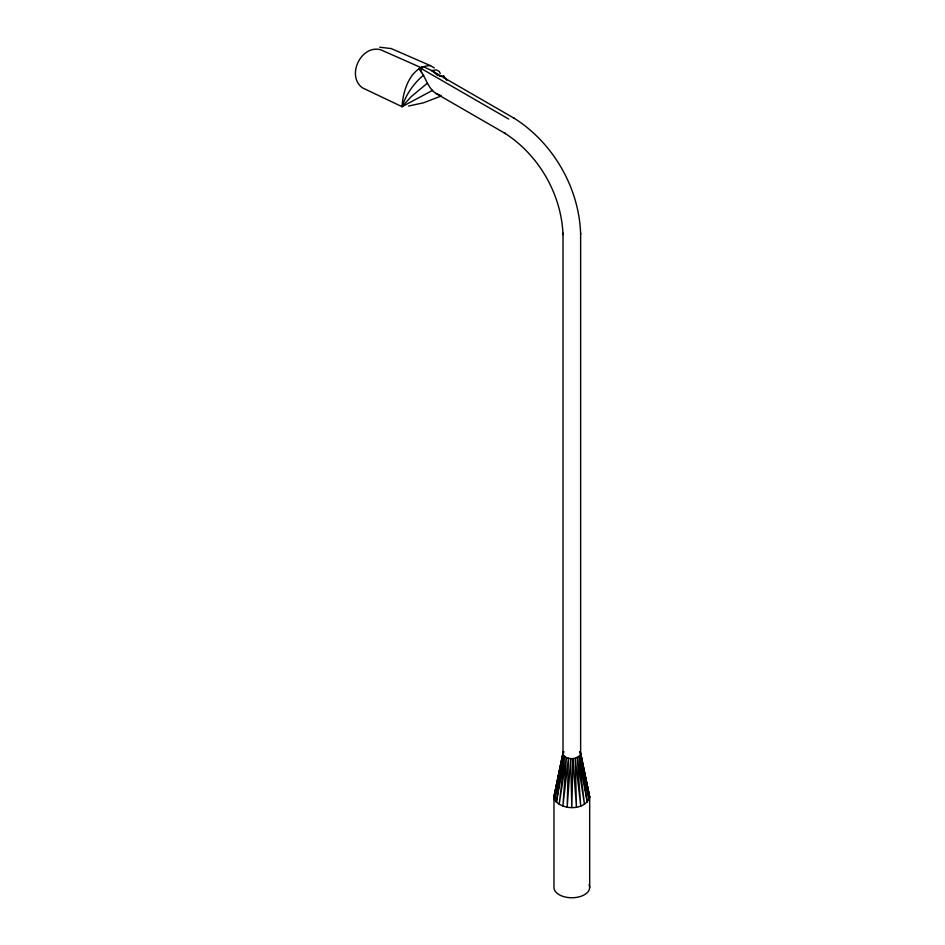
<?xml version="1.0" encoding="UTF-8"?>
<svg xmlns="http://www.w3.org/2000/svg" width="945" height="945" viewBox="0 0 945 945"><rect width="100%" height="100%" fill="white"/><g stroke="black" fill="none" stroke-linecap="round" stroke-linejoin="round"><path stroke-width="1.42" d="M589.68 887.438L589.68 797.119L580.041 751.618L589.68 797.119C585.368 810.739 562.11 810.609 554.561 799.789L563.61 751.606L562.322 758.811M580.632 234.348C579.344 188.244 553.368 143.097 514.458 118.432L430.672 70.06L424.577 67.249L421.836 66.977L422.108 68.099L420.159 67.922L421.6 72.493M580.632 233.049L580.632 754.252L580.029 755.539L589.078 799.789L580.632 752.917L589.078 794.45M422.108 68.099L380.776 49.801C361.297 44.238 345.846 75.86 362.49 87.861L402.05 106.69C402.83 90.342 410.862 65.548 430.447 65.642L434.357 67.91M561.283 764.576L561.803 761.694M418.576 69.339A8.883 5.127 -60 0 1 420.147 67.934L419.828 70.06C425.994 77.325 427.494 87.838 435.905 93.437L505.374 133.54L504.252 132.891C538.579 154.519 561.448 194.127 563.007 234.667L563.007 233.368L563.007 754.24L563.61 755.527L554.561 799.789L553.959 797.119L563.007 752.893L553.959 797.119L553.959 887.438A17.86 10.312 0 0 0 574.158 897.667A17.86 10.312 0 0 0 589.078 884.768M553.959 797.119L563.007 754.24M554.561 794.45L563.61 751.606M432.597 90.354L402.05 106.69C406.114 94.441 413.662 83.254 423.679 75.116M402.05 106.69L411.169 96.697L427.447 83.125M441.173 96.024L423.726 102.745L408.594 106.041M439.354 76.25L443.678 75.978L446.761 80.325M421.801 66.977L423.384 66.552M379.772 47.25L391.147 48.549L430.447 65.642M440.736 95.528L435.905 93.437M513.336 117.794L514.458 118.432M420.171 67.934L508.729 119.07M437.96 74.962L431.546 70.568L436.342 69.895L439.189 71.371L440.252 73.474M434.511 72.281L437.582 75.423M580.632 754.252L589.68 797.119M580.809 755.941L582.108 763.147M443.678 75.978L443.961 77.773M572.965 758.658L571.819 807.432L570.65 758.658L566.398 757.642L563.61 755.527L556.345 802.27L564.767 756.697L559.192 804.408L566.398 757.642L562.889 806.05L568.406 758.315L567.201 807.077L570.65 758.658L575.21 758.315L580.029 755.539L587.294 802.27L578.86 756.709L584.459 804.408L577.218 757.654L580.75 806.05L575.21 758.315L576.45 807.077L572.965 758.658"/></g></svg>
